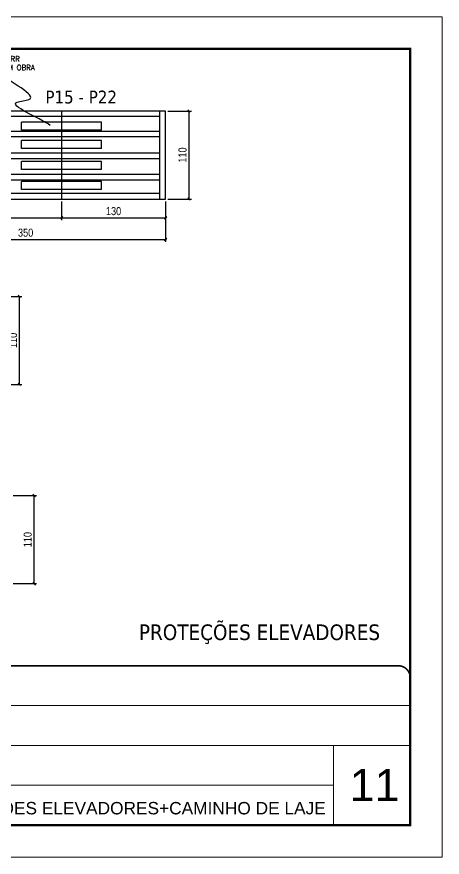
# Model space of a CAD drawing. Extents: x 2451 to 8691, y 515 to 3859.
# Drawn here: x 6574 to 7106, y 515 to 1565 of the extents above; entities that cross this region are included whole.
import ezdxf

# ---------------------------------------------------------------- set-up
doc = ezdxf.new("R2010")
doc.units = 0
doc.linetypes.add('CONTINUO', pattern=[0])
doc.linetypes.add('DASHED', pattern=[0.75, 0.5, -0.25])
for name, color, linetype, lineweight in [('CARIMBO', 255, 'Continuous', 9), ('Folhas', 255, 'Continuous', 9), ('SARRAFO DE PRESSAO', 251, 'DASHED', 9)]:
    doc.layers.add(name, color=color, linetype=linetype, lineweight=lineweight)
for name, color, linetype in [('COTA', 241, 'Continuous'), ('NOMENCLATURA', 7, 'Continuous'), ('Painéis', 200, 'Continuous'), ('PDF_Text', 7, 'Continuous'), ('SARR_2.2x10', 60, 'Continuous'), ('SARR_2.2x7', 40, 'Continuous')]:
    doc.layers.add(name, color=color, linetype=linetype)
doc.styles.add('ARIAL', font='arial.ttf')
doc.styles.add('COTA TECNICA', font='techl___.ttf', dxfattribs={"height": 10})
doc.styles.add('PDF Tahoma', font='tahoma.ttf')
doc.styles.add('ROMANC', font='techb___.ttf', dxfattribs={"height": 2.5})
doc.styles.add('ROMANS', font='romans.shx')
doc.styles.add('ROMAS860', font='ROMAS860.SHX')
doc.dimstyles.new('cota', dxfattribs={"dimtxt": 8.5, "dimasz": 6, "dimexe": 2, "dimexo": 2, "dimgap": 3, "dimtad": 1, "dimdec": 1, "dimzin": 9, "dimdsep": 46, "dimtxsty": 'ROMAS860', "dimblk": 'ARCHTICK', "dimcen": 0.09, "dimclrd": 241, "dimclre": 241, "dimclrt": 2, "dimadec": 0, "dimazin": 2, "dimtfac": 1, "dimtdec": 1, "dimtix": 1, "dimtmove": 0, "dimatfit": 2, "dimfxl": 1, "dimtolj": 1, "dimtzin": 0, "dimlwd": -1, "dimlwe": -1, "dimarcsym": 0})
doc.dimstyles.new('PAINEL', dxfattribs={"dimtxt": 10, "dimasz": 3, "dimexe": 3, "dimexo": 3, "dimgap": 3, "dimtad": 1, "dimdec": 1, "dimzin": 12, "dimdsep": 46, "dimtxsty": 'COTA TECNICA', "dimblk1": 'OBLIQUE', "dimblk2": 'OBLIQUE', "dimsah": 1, "dimcen": 0.9, "dimclrd": 4, "dimclre": 4, "dimclrt": 240, "dimadec": 1, "dimazin": 3, "dimtfac": 1, "dimtdec": 1, "dimtmove": 0, "dimatfit": 3, "dimfxl": 1, "dimtolj": 1, "dimtzin": 12, "dimarcsym": 0})

# ---------------------------------------------------------------- blocks, each defined once
blk = doc.blocks.new('9999999999')
at = {"color": 30, "linetype": 'CONTINUO'}
for p, q in [((98564.6, 34379.6), (99584, 34379.6)), ((98564.6, 34329.8), (99488, 34329.8)), ((99584, 34329.8), (99488, 34329.8)), ((99488, 34329.8), (99488, 34230.2)), ((98564.6, 34280), (99488, 34280))]:
    blk.add_line(p, q, dxfattribs=at)
at = {"color": 30, "linetype": 'CONTINUO', "const_width": 2}
blk.add_lwpolyline([(99584, 34230.2), (99584, 34414.4, 0.414214), (99569, 34429.4), (98229, 34429.4, 0.414214), (98214, 34414.4), (98214, 34245.2, 0.414214), (98229, 34230.2), (99584, 34230.2)], format="xyb", dxfattribs=at)
at = {"layer": 'Folhas'}
blk.add_lwpolyline([(98139, 34190.2), (99624, 34190.2), (99624, 35240.2), (98139, 35240.2)], close=True, dxfattribs=at)
at = {"layer": 'Folhas', "color": 30, "const_width": 3}
blk.add_lwpolyline([(98214, 34230.2), (99584, 34230.2), (99584, 35200.2), (98214, 35200.2)], close=True, dxfattribs=at)
at = {"color": 7, "linetype": 'Continuous', "ltscale": 5, "style": 'ARIAL'}
blk.add_text('CAPACETES+PROTEÇÕES ELEVADORES+CAMINHO DE LAJE', height=15.483, dxfattribs=at).set_placement((98837.7, 34243.7))
blk = doc.blocks.new('_Oblique')
at = {"color": 0, "linetype": 'ByBlock', "lineweight": -2}
blk.add_line((-0.5, -0.5), (0.5, 0.5), dxfattribs=at)
blk = doc.blocks.new('*D322')
at = {"layer": 'Defpoints', "color": 4, "linetype": 'ByBlock', "lineweight": -2, "transparency": 16777216}
for p, q in [((6763.3, 1446.8), (6792.7, 1446.8)), ((6789.7, 1336.8), (6789.7, 1446.8)), ((6763.3, 1336.8), (6792.7, 1336.8))]:
    blk.add_line(p, q, dxfattribs=at)
at = {"layer": 'Defpoints', "color": 0, "linetype": 'ByBlock', "transparency": 16777216}
for p in [(6760.3, 1446.8), (6789.7, 1446.8), (6760.3, 1336.8)]:
    blk.add_point(p, dxfattribs=at)
at = {"layer": 'Defpoints', "color": 4, "linetype": 'ByBlock', "lineweight": -2, "transparency": 16777216, "xscale": 3, "yscale": 3, "zscale": 3}
for p, rotation in [((6789.7, 1446.8), 90), ((6789.7, 1336.8), 270)]:
    blk.add_blockref('_Oblique', p, dxfattribs=dict(at, rotation=rotation))
at = {"layer": 'Defpoints', "color": 240, "linetype": 'ByBlock', "transparency": 16777216, "insert": (6781.6, 1391.8), "char_height": 10, "attachment_point": 5, "rotation": 90, "style": 'COTA TECNICA'}
blk.add_mtext('\\A1;110', dxfattribs=at)
blk = doc.blocks.new('*D572')
at = {"layer": 'Defpoints', "color": 4, "linetype": 'ByBlock', "lineweight": -2, "transparency": 16777216}
for p, q in [((6410.3, 1333.8), (6410.3, 1283.5)), ((6760.3, 1333.8), (6760.3, 1283.5)), ((6410.3, 1286.5), (6760.3, 1286.5))]:
    blk.add_line(p, q, dxfattribs=at)
at = {"layer": 'Defpoints', "color": 0, "linetype": 'ByBlock', "transparency": 16777216}
for p in [(6410.3, 1336.8), (6760.3, 1336.8), (6760.3, 1286.5)]:
    blk.add_point(p, dxfattribs=at)
at = {"layer": 'Defpoints', "color": 4, "linetype": 'ByBlock', "lineweight": -2, "transparency": 16777216, "xscale": 3, "yscale": 3, "zscale": 3, "rotation": 180}
blk.add_blockref('_Oblique', (6410.3, 1286.5), dxfattribs=at)
at = {"layer": 'Defpoints', "color": 4, "linetype": 'ByBlock', "lineweight": -2, "transparency": 16777216, "xscale": 3, "yscale": 3, "zscale": 3}
blk.add_blockref('_Oblique', (6760.3, 1286.5), dxfattribs=at)
at = {"layer": 'Defpoints', "color": 240, "linetype": 'ByBlock', "transparency": 16777216, "insert": (6585.3, 1294.8), "char_height": 10, "attachment_point": 5, "style": 'COTA TECNICA'}
blk.add_mtext('\\A1;350', dxfattribs=at)
blk = doc.blocks.new('*D323')
at = {"layer": 'Defpoints', "color": 4, "linetype": 'ByBlock', "lineweight": -2, "transparency": 16777216}
for p, q in [((6630.3, 1333.8), (6630.3, 1310.5)), ((6760.3, 1333.8), (6760.3, 1310.5)), ((6630.3, 1313.5), (6760.3, 1313.5))]:
    blk.add_line(p, q, dxfattribs=at)
at = {"layer": 'Defpoints', "color": 0, "linetype": 'ByBlock', "transparency": 16777216}
for p in [(6630.3, 1336.8), (6760.3, 1336.8), (6760.3, 1313.5)]:
    blk.add_point(p, dxfattribs=at)
at = {"layer": 'Defpoints', "color": 4, "linetype": 'ByBlock', "lineweight": -2, "transparency": 16777216, "xscale": 3, "yscale": 3, "zscale": 3, "rotation": 180}
blk.add_blockref('_Oblique', (6630.3, 1313.5), dxfattribs=at)
at = {"layer": 'Defpoints', "color": 4, "linetype": 'ByBlock', "lineweight": -2, "transparency": 16777216, "xscale": 3, "yscale": 3, "zscale": 3}
blk.add_blockref('_Oblique', (6760.3, 1313.5), dxfattribs=at)
at = {"layer": 'Defpoints', "color": 240, "linetype": 'ByBlock', "transparency": 16777216, "insert": (6695.3, 1321.7), "char_height": 10, "attachment_point": 5, "style": 'COTA TECNICA'}
blk.add_mtext('\\A1;130', dxfattribs=at)
blk = doc.blocks.new('*D324')
at = {"layer": 'Defpoints', "color": 4, "linetype": 'ByBlock', "lineweight": -2, "transparency": 16777216}
for p, q in [((6410.3, 1333.8), (6410.3, 1310.5)), ((6630.3, 1333.8), (6630.3, 1310.5)), ((6410.3, 1313.5), (6630.3, 1313.5))]:
    blk.add_line(p, q, dxfattribs=at)
at = {"layer": 'Defpoints', "color": 0, "linetype": 'ByBlock', "transparency": 16777216}
for p in [(6410.3, 1336.8), (6630.3, 1336.8), (6630.3, 1313.5)]:
    blk.add_point(p, dxfattribs=at)
at = {"layer": 'Defpoints', "color": 4, "linetype": 'ByBlock', "lineweight": -2, "transparency": 16777216, "xscale": 3, "yscale": 3, "zscale": 3, "rotation": 180}
blk.add_blockref('_Oblique', (6410.3, 1313.5), dxfattribs=at)
at = {"layer": 'Defpoints', "color": 4, "linetype": 'ByBlock', "lineweight": -2, "transparency": 16777216, "xscale": 3, "yscale": 3, "zscale": 3}
blk.add_blockref('_Oblique', (6630.3, 1313.5), dxfattribs=at)
at = {"layer": 'Defpoints', "color": 240, "linetype": 'ByBlock', "transparency": 16777216, "insert": (6520.3, 1321.6), "char_height": 10, "attachment_point": 5, "style": 'COTA TECNICA'}
blk.add_mtext('\\A1;220', dxfattribs=at)
blk = doc.blocks.new('_ArchTick')
at = {"color": 0, "linetype": 'ByBlock', "const_width": 0.15}
blk.add_lwpolyline([(-0.5, -0.5), (0.5, 0.5)], dxfattribs=at)
blk = doc.blocks.new('*D328')
at = {"layer": 'Defpoints', "color": 4, "linetype": 'ByBlock', "lineweight": -2, "transparency": 16777216}
for p, q in [((6551.3, 1215.2), (6580.6, 1215.2)), ((6577.6, 1105.2), (6577.6, 1215.2)), ((6551.3, 1105.2), (6580.6, 1105.2))]:
    blk.add_line(p, q, dxfattribs=at)
at = {"layer": 'Defpoints', "color": 0, "linetype": 'ByBlock', "transparency": 16777216}
for p in [(6548.3, 1215.2), (6577.6, 1215.2), (6548.3, 1105.2)]:
    blk.add_point(p, dxfattribs=at)
at = {"layer": 'Defpoints', "color": 4, "linetype": 'ByBlock', "lineweight": -2, "transparency": 16777216, "xscale": 3, "yscale": 3, "zscale": 3}
for p, rotation in [((6577.6, 1215.2), 90), ((6577.6, 1105.2), 270)]:
    blk.add_blockref('_Oblique', p, dxfattribs=dict(at, rotation=rotation))
at = {"layer": 'Defpoints', "color": 240, "linetype": 'ByBlock', "transparency": 16777216, "insert": (6569.5, 1160.2), "char_height": 10, "attachment_point": 5, "rotation": 90, "style": 'COTA TECNICA'}
blk.add_mtext('\\A1;110', dxfattribs=at)
blk = doc.blocks.new('*D331')
at = {"layer": 'Defpoints', "color": 4, "linetype": 'ByBlock', "lineweight": -2, "transparency": 16777216}
for p, q in [((6569.7, 966.3), (6599, 966.3)), ((6596, 856.3), (6596, 966.3)), ((6569.7, 856.3), (6599, 856.3))]:
    blk.add_line(p, q, dxfattribs=at)
at = {"layer": 'Defpoints', "color": 0, "linetype": 'ByBlock', "transparency": 16777216}
for p in [(6566.7, 966.3), (6596, 966.3), (6566.7, 856.3)]:
    blk.add_point(p, dxfattribs=at)
at = {"layer": 'Defpoints', "color": 4, "linetype": 'ByBlock', "lineweight": -2, "transparency": 16777216, "xscale": 3, "yscale": 3, "zscale": 3}
for p, rotation in [((6596, 966.3), 90), ((6596, 856.3), 270)]:
    blk.add_blockref('_Oblique', p, dxfattribs=dict(at, rotation=rotation))
at = {"layer": 'Defpoints', "color": 240, "linetype": 'ByBlock', "transparency": 16777216, "insert": (6587.9, 911.3), "char_height": 10, "attachment_point": 5, "rotation": 90, "style": 'COTA TECNICA'}
blk.add_mtext('\\A1;110', dxfattribs=at)
blk = doc.blocks.new('A$Ca4590912')
at = {"layer": 'COTA', "color": 2, "insert": (23.4, 76.6), "char_height": 6.5, "attachment_point": 5, "style": 'ROMANS'}
blk.add_mtext('ENVIAR SARR\\PP/ PREGAR EM OBRA', dxfattribs=at)
at = {"layer": 'COTA', "path_type": 1}
blk.add_leader([(89.7, 0), (48.3, 29.2), (62.9, 32.3), (25.5, 66)], dimstyle='cota', override={"dimasz": 8, "dimtad": 0}, dxfattribs=at)

msp = doc.modelspace()

# ---------------------------------------------------------------- linework, layer by layer
at = {"layer": 'Painéis'}
for p, q in [((6760.34, 1446.79), (6410.34, 1446.79)), ((6630.34, 1446.79), (6630.34, 1336.79)), ((6760.34, 1336.79), (6760.34, 1446.79)), ((6410.34, 1336.79), (6760.34, 1336.79))]:
    msp.add_line(p, q, dxfattribs=at)
at = {"layer": 'SARR_2.2x10'}
for p, q in [((6680.33, 1432.7), (6580.33, 1432.7)), ((6580.33, 1422.7), (6580.33, 1432.7)), ((6680.33, 1422.7), (6680.33, 1432.7)), ((6680.33, 1422.7), (6580.33, 1422.7)), ((6680.33, 1410.18), (6580.33, 1410.18)), ((6580.33, 1400.18), (6580.33, 1410.18)), ((6680.33, 1400.18), (6680.33, 1410.18)), ((6680.33, 1400.18), (6580.33, 1400.18)), ((6680.33, 1383.68), (6580.33, 1383.68)), ((6580.33, 1373.68), (6580.33, 1383.68)), ((6680.33, 1373.68), (6680.33, 1383.68)), ((6680.33, 1373.68), (6580.33, 1373.68)), ((6680.33, 1358.68), (6580.33, 1358.68)), ((6580.33, 1348.68), (6580.33, 1358.68)), ((6680.33, 1348.68), (6680.33, 1358.68)), ((6680.33, 1348.68), (6580.33, 1348.68))]:
    msp.add_line(p, q, dxfattribs=at)
at = {"layer": 'SARR_2.2x7'}
for p, q in [((6630.34, 1439.79), (6417.34, 1439.79)), ((6753.34, 1439.79), (6630.34, 1439.79)), ((6753.34, 1336.79), (6753.34, 1446.79)), ((6630.34, 1421.37), (6417.34, 1421.37)), ((6753.34, 1421.37), (6630.34, 1421.37)), ((6630.34, 1414.37), (6417.34, 1414.37)), ((6753.34, 1414.37), (6630.34, 1414.37)), ((6630.34, 1394.27), (6417.34, 1394.27)), ((6630.34, 1387.27), (6417.34, 1387.27)), ((6753.34, 1394.27), (6630.34, 1394.27)), ((6753.34, 1387.27), (6630.34, 1387.27)), ((6630.34, 1367.37), (6417.34, 1367.37)), ((6753.34, 1367.37), (6630.34, 1367.37)), ((6630.34, 1360.37), (6417.34, 1360.37)), ((6753.34, 1360.37), (6630.34, 1360.37)), ((6630.34, 1343.79), (6417.34, 1343.79)), ((6753.34, 1343.79), (6630.34, 1343.79))]:
    msp.add_line(p, q, dxfattribs=at)

# ---------------------------------------------------------------- block references
at = {"layer": 'COTA'}
msp.add_blockref('A$Ca4590912', (6526.47, 1428.82), dxfattribs=at)
at = {"layer": 'SARRAFO DE PRESSAO', "color": 6, "linetype": 'ByBlock'}
msp.add_blockref('9999999999', (-92517.53, -33675.67), dxfattribs=at)

# ---------------------------------------------------------------- texts
at = {"layer": 'CARIMBO', "style": 'ARIAL'}
msp.add_text('11', height=40, dxfattribs=at).set_placement((6990.73, 584.68))
at = {"layer": 'NOMENCLATURA', "insert": (6654.8, 1472.26), "char_height": 16, "width": 455.2937, "attachment_point": 2, "style": 'ROMANC'}
msp.add_mtext('{\\fTahoma|b0|i0|c0|p34;P15 - P22}', dxfattribs=at)
at = {"layer": 'PDF_Text', "insert": (6727.02, 793.02), "char_height": 19.5118, "attachment_point": 4, "style": 'PDF Tahoma'}
msp.add_mtext('PROTEÇÕES ELEVADORES', dxfattribs=at)

# ---------------------------------------------------------------- dimensions: what is measured, and where the dimension line sits
at = {"layer": 'Defpoints', "linetype": 'ByBlock'}
for base, p1, p2, picture, middle in [((6789.68, 1446.79), (6760.34, 1336.79), (6760.34, 1446.79), '*D322', (6781.58, 1391.79)), ((6577.6, 1215.19), (6548.26, 1105.19), (6548.26, 1215.19), '*D328', (6569.5, 1160.19)), ((6596.01, 966.32), (6566.67, 856.32), (6566.67, 966.32), '*D331', (6587.91, 911.32))]:
    dim = msp.add_linear_dim(base=base, p1=p1, p2=p2, angle=90, dimstyle='PAINEL', override={"dimarcsym": 2}, dxfattribs=at)
    dim.commit()
    dim.dimension.update_dxf_attribs({"geometry": picture, "text_midpoint": middle})
for base, p1, p2, picture, middle in [((6760.34, 1286.53), (6410.34, 1336.79), (6760.34, 1336.79), '*D572', (6585.34, 1294.75)), ((6630.34, 1313.47), (6410.34, 1336.79), (6630.34, 1336.79), '*D324', (6520.34, 1321.57)), ((6760.34, 1313.47), (6630.34, 1336.79), (6760.34, 1336.79), '*D323', (6695.34, 1321.69))]:
    dim = msp.add_linear_dim(base=base, p1=p1, p2=p2, dimstyle='PAINEL', override={"dimarcsym": 2}, dxfattribs=at)
    dim.commit()
    dim.dimension.update_dxf_attribs({"geometry": picture, "text_midpoint": middle})

doc.saveas('drawing.dxf')
